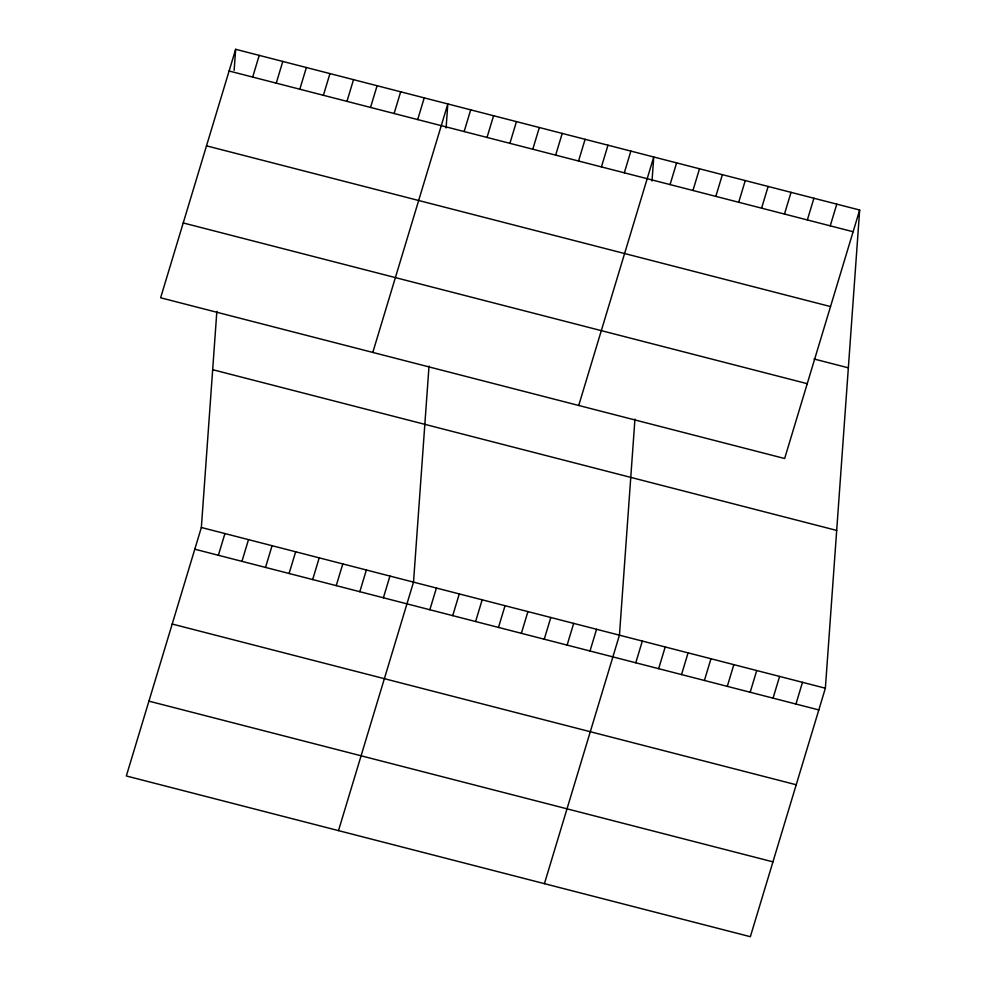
<?xml version="1.0" encoding="UTF-8"?>
<svg xmlns="http://www.w3.org/2000/svg" width="986" height="986" viewBox="0 0 986 986"><rect width="100%" height="100%" fill="white"/><g stroke="black" fill="none" stroke-linecap="round" stroke-linejoin="round"><path stroke-width="1.48" d="M859.669 210.03L784.646 458.515L160.632 297.784L235.654 49.3L859.669 210.03L825.368 688.216L750.346 936.7L126.331 775.97L201.354 527.485L216.846 311.428M234.138 70.339L235.654 49.3M429.021 366.077L413.516 582.134L338.494 830.619M446.091 127.995L447.817 103.949L372.794 352.433M634.947 419.112L619.442 635.181L544.42 883.666M652.017 181.03L653.743 156.984L578.72 405.468M252.675 77.081L259.219 55.376M276.24 83.157L282.797 61.44M299.818 89.221L306.375 67.516M323.396 95.297L329.953 73.593M346.961 101.373L353.518 79.656M218.374 555.278L224.931 533.562M370.539 107.437L377.096 85.733M241.952 561.342L248.497 539.638M394.117 113.513L400.673 91.809M265.517 567.418L272.074 545.702M417.694 119.589L424.239 97.873M289.095 573.495L295.652 551.778M312.673 579.558L319.217 557.854M464.147 131.545L470.692 109.84M336.238 585.635L342.795 563.918M487.022 137.448L493.579 115.732M359.816 591.699L366.373 569.994M509.91 143.34L516.454 121.623M383.394 597.775L389.951 576.07M532.785 149.231L539.342 127.514M555.66 155.122L562.217 133.418M429.847 609.742L436.404 588.026M578.548 161.014L585.105 139.309M452.722 615.634L459.279 593.929M601.423 166.905L607.98 145.201M475.609 621.525L482.166 599.821M624.311 172.809L630.867 151.092M498.485 627.416L505.042 605.712M521.372 633.32L527.917 611.603M670.073 184.592L676.618 162.875M544.247 639.211L550.804 617.495M692.948 190.483L699.505 168.779M567.123 645.103L573.679 623.386M715.836 196.374L722.381 174.67M590.01 650.994L596.567 629.29M738.711 202.266L745.268 180.561M761.586 208.169L768.143 186.453M635.773 662.777L642.33 641.073M784.474 214.061L791.031 192.344M658.648 668.681L665.205 646.964M807.349 219.952L813.906 198.235M681.536 674.572L688.08 652.855M830.237 225.843L836.794 204.139M704.411 680.463L710.968 658.747M727.298 686.355L733.843 664.65M750.173 692.246L756.73 670.542M773.049 698.137L779.606 676.433M795.936 704.041L802.493 682.324M229.097 71.004L853.112 231.735M206.505 145.842L830.52 306.572M814.029 358.99L848.354 367.827M183.223 222.947L807.238 383.677M212.668 369.688L836.683 530.419M201.354 527.485L825.368 688.216M194.797 549.202L818.811 709.932M172.205 624.039L796.22 784.757M148.923 701.145L772.938 861.863"/></g></svg>
